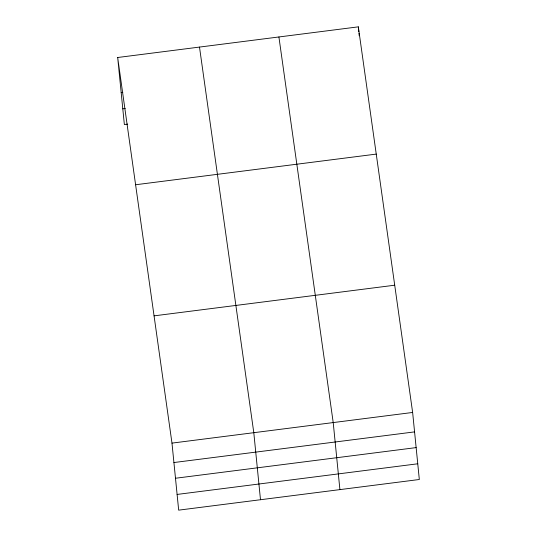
<?xml version="1.0" encoding="UTF-8"?>
<svg xmlns="http://www.w3.org/2000/svg" width="537" height="537" viewBox="0 0 537 537"><rect width="100%" height="100%" fill="white"/><g stroke="black" fill="none" stroke-linecap="round" stroke-linejoin="round"><path stroke-width="0.81" d="M117.677 57.499L358.327 26.85L412.638 412.456L419.323 479.501L178.673 510.15L171.981 443.112L117.677 57.499L124.362 124.544L127.672 124.121M121.181 92.646L122.832 92.431M122.798 108.83L125.275 108.514M135.593 184.755L376.249 154.099M154.059 315.857L394.715 285.207M171.981 443.112L412.638 412.456M173.921 462.538L414.571 431.889M175.485 478.252L416.141 447.603M177.103 494.436L417.759 463.787M278.911 36.966L333.215 422.572L339.908 489.616M199.495 47.081L253.8 432.688L260.492 499.725M358.327 26.85L358.817 31.71M358.978 33.328L359.219 35.757"/></g></svg>
